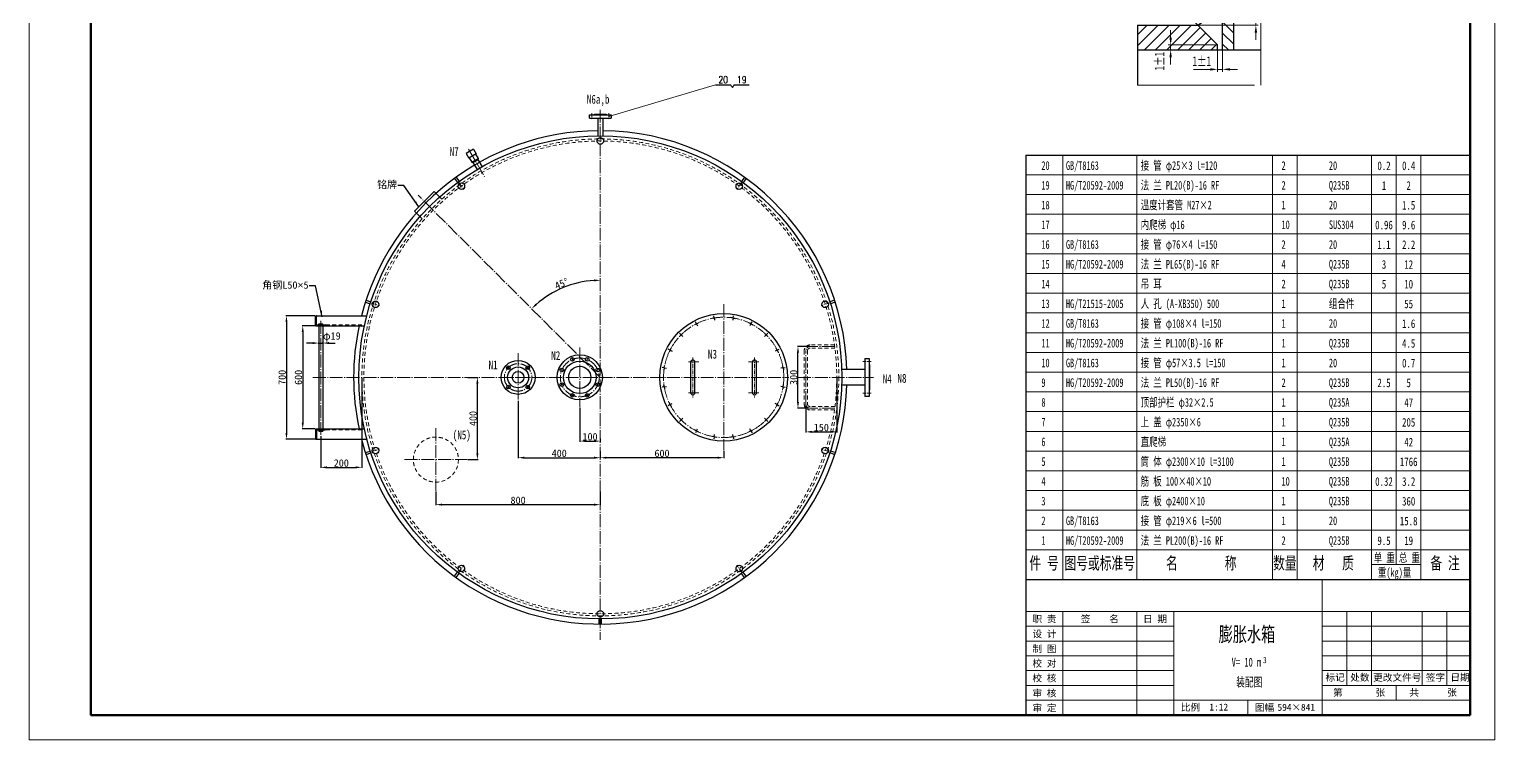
# Model space of a CAD drawing. Extents: x -6371 to 109260, y -1551 to 21569.
# Drawn here: x 102132 to 109260, y 11477 to 14933 of the extents above; entities that cross this region are included whole.
import ezdxf
from ezdxf.enums import TextEntityAlignment as Align

# ---------------------------------------------------------------- set-up
doc = ezdxf.new("R2010")
doc.units = 0
doc.header["$LTSCALE"] = 25
doc.header["$PDMODE"] = 1
for name, pattern in [('JXX-L', [2.95, 1.9, -0.25, 0.15, -0.25, 0.15, -0.25]), ('XX-L', [1.25, 0.75, -0.5]), ('ZXX-L', [3.28, 2.5, -0.3, 0.18, -0.3]), ('ZXX-S', [1.27, 0.75, -0.2, 0.12, -0.2])]:
    doc.linetypes.add(name, pattern=pattern)
doc.layers.get('Defpoints').update_dxf_attribs({"linetype": 'CONTINUOUS'})
for name, color, linetype, lineweight in [('A 粗实线', 1, 'CONTINUOUS', 25), ('B 细实线', 7, 'CONTINUOUS', 15), ('C 文 字', 2, 'CONTINUOUS', 20), ('D 短中心线', 3, 'ZXX-S', 18), ('E 长中心线', 3, 'ZXX-L', 15), ('G 长虚线', 6, 'XX-L', 15), ('I 长双点线', 3, 'JXX-L', 15), ('J 标注尺寸', 2, 'CONTINUOUS', 15)]:
    doc.layers.add(name, color=color, linetype=linetype, lineweight=lineweight)
doc.styles.add('HZTXT', font='SIMFANG.TTF', dxfattribs={"width": 0.75})
doc.styles.add('ROMANC', font='romanc', dxfattribs={"width": 0.7, "height": 6})
doc.styles.get("Standard").update_dxf_attribs({"font": 'SIMFANG.TTF'})
doc.styles.add('style2', font='SIMFANG.TTF', dxfattribs={"width": 0.7})
doc.styles.add('标题中文', font='SIMFANG.TTF', dxfattribs={"width": 0.7})
doc.dimstyles.new('通用标注4.0', dxfattribs={"dimtxt": 36, "dimasz": 30, "dimexe": 3, "dimexo": 3, "dimgap": 3, "dimtad": 1, "dimdec": 0, "dimzin": 0, "dimdsep": 46, "dimtxsty": 'Standard', "dimcen": 3, "dimadec": 0, "dimazin": 0, "dimtfac": 0.375, "dimtdec": 0, "dimtmove": 2, "dimatfit": 3, "dimfxl": 0, "dimtzin": 0, "dimarcsym": 0})

# ---------------------------------------------------------------- blocks, each defined once
blk = doc.blocks.new('*D98')
at = {"layer": 'Defpoints', "color": 0}
for p in [(104809.2, 13094.9), (104909.2, 12945.4), (104909.2, 12930)]:
    blk.add_point(p, dxfattribs=at)
at = {"layer": 'J 标注尺寸', "color": 0, "lineweight": -2}
for p, q in [((104809.2, 13091.9), (104809.2, 12927)), ((104839.2, 12930), (104879.2, 12930)), ((104909.2, 12942.4), (104909.2, 12927))]:
    blk.add_line(p, q, dxfattribs=at)
at = {"layer": 'J 标注尺寸', "color": 0}
for points in [[(104839.2, 12935), (104839.2, 12925), (104809.2, 12930)], [(104879.2, 12935), (104879.2, 12925), (104909.2, 12930)]]:
    blk.add_solid(points, dxfattribs=at)
at = {"layer": 'J 标注尺寸', "color": 0, "insert": (104859.2, 12951), "char_height": 36, "attachment_point": 5}
blk.add_mtext('100', dxfattribs=at)
blk = doc.blocks.new('*D99')
at = {"layer": 'Defpoints', "color": 0}
for p in [(104509.2, 13128.8), (104909.2, 12875), (104909.2, 12849.2)]:
    blk.add_point(p, dxfattribs=at)
at = {"layer": 'J 标注尺寸', "color": 0, "lineweight": -2}
for p, q in [((104509.2, 13125.8), (104509.2, 12846.2)), ((104539.2, 12849.2), (104879.2, 12849.2)), ((104909.2, 12872), (104909.2, 12846.2))]:
    blk.add_line(p, q, dxfattribs=at)
at = {"layer": 'J 标注尺寸', "color": 0}
for points in [[(104539.2, 12854.2), (104539.2, 12844.2), (104509.2, 12849.2)], [(104879.2, 12854.2), (104879.2, 12844.2), (104909.2, 12849.2)]]:
    blk.add_solid(points, dxfattribs=at)
at = {"layer": 'J 标注尺寸', "color": 0, "insert": (104709.2, 12870.2), "char_height": 36, "attachment_point": 5}
blk.add_mtext('400', dxfattribs=at)
blk = doc.blocks.new('*D100')
at = {"layer": 'Defpoints', "color": 0}
for p in [(104909.2, 12883.8), (104909.2, 12849.2), (105509.2, 12883.8)]:
    blk.add_point(p, dxfattribs=at)
at = {"layer": 'J 标注尺寸', "color": 0, "lineweight": -2}
for p, q in [((104909.2, 12880.8), (104909.2, 12846.2)), ((105479.2, 12849.2), (104939.2, 12849.2)), ((105509.2, 12880.8), (105509.2, 12846.2))]:
    blk.add_line(p, q, dxfattribs=at)
at = {"layer": 'J 标注尺寸', "color": 0}
for points in [[(104939.2, 12854.2), (104939.2, 12844.2), (104909.2, 12849.2)], [(105479.2, 12854.2), (105479.2, 12844.2), (105509.2, 12849.2)]]:
    blk.add_solid(points, dxfattribs=at)
at = {"layer": 'J 标注尺寸', "color": 0, "insert": (105209.2, 12870.2), "char_height": 36, "attachment_point": 5}
blk.add_mtext('600', dxfattribs=at)
blk = doc.blocks.new('*D101')
at = {"layer": 'Defpoints', "color": 0}
for p in [(103524.2, 13489.9), (103461.7, 12989.9), (103524.2, 12989.9)]:
    blk.add_point(p, dxfattribs=at)
at = {"layer": 'J 标注尺寸', "color": 0, "lineweight": -2}
for p, q in [((103521.2, 13489.9), (103458.7, 13489.9)), ((103461.7, 13459.9), (103461.7, 13019.9)), ((103521.2, 12989.9), (103458.7, 12989.9))]:
    blk.add_line(p, q, dxfattribs=at)
at = {"layer": 'J 标注尺寸', "color": 0}
for points in [[(103456.7, 13459.9), (103466.7, 13459.9), (103461.7, 13489.9)], [(103456.7, 13019.9), (103466.7, 13019.9), (103461.7, 12989.9)]]:
    blk.add_solid(points, dxfattribs=at)
at = {"layer": 'J 标注尺寸', "color": 0, "insert": (103440.7, 13239.9), "char_height": 36, "attachment_point": 5, "rotation": 90}
blk.add_mtext('600', dxfattribs=at)
blk = doc.blocks.new('*D102')
at = {"layer": 'Defpoints', "color": 0}
for p in [(103524.2, 13539.9), (103382.5, 12939.9), (103524.2, 12939.9)]:
    blk.add_point(p, dxfattribs=at)
at = {"layer": 'J 标注尺寸', "color": 0, "lineweight": -2}
for p, q in [((103521.2, 13539.9), (103379.5, 13539.9)), ((103382.5, 13509.9), (103382.5, 12969.9)), ((103521.2, 12939.9), (103379.5, 12939.9))]:
    blk.add_line(p, q, dxfattribs=at)
at = {"layer": 'J 标注尺寸', "color": 0}
for points in [[(103377.5, 13509.9), (103387.5, 13509.9), (103382.5, 13539.9)], [(103377.5, 12969.9), (103387.5, 12969.9), (103382.5, 12939.9)]]:
    blk.add_solid(points, dxfattribs=at)
at = {"layer": 'J 标注尺寸', "color": 0, "insert": (103361.5, 13239.9), "char_height": 36, "attachment_point": 5, "rotation": 90}
blk.add_mtext('700', dxfattribs=at)
blk = doc.blocks.new('*D103')
at = {"layer": 'Defpoints', "color": 0}
for p in [(103749.2, 13239.9), (103549.2, 12956.8), (103749.2, 12802.1)]:
    blk.add_point(p, dxfattribs=at)
at = {"layer": 'J 标注尺寸', "color": 0, "lineweight": -2}
for p, q in [((103749.2, 13236.9), (103749.2, 12799.1)), ((103549.2, 12953.8), (103549.2, 12799.1)), ((103579.2, 12802.1), (103719.2, 12802.1))]:
    blk.add_line(p, q, dxfattribs=at)
at = {"layer": 'J 标注尺寸', "color": 0}
for points in [[(103579.2, 12807.1), (103579.2, 12797.1), (103549.2, 12802.1)], [(103719.2, 12807.1), (103719.2, 12797.1), (103749.2, 12802.1)]]:
    blk.add_solid(points, dxfattribs=at)
at = {"layer": 'J 标注尺寸', "color": 0, "insert": (103649.2, 12823.1), "char_height": 36, "attachment_point": 5}
blk.add_mtext('200', dxfattribs=at)
blk = doc.blocks.new('*D105')
at = {"layer": 'Defpoints', "color": 0}
for p in [(106059.2, 13239.9), (105909.2, 13109.9), (106059.2, 12974.9)]:
    blk.add_point(p, dxfattribs=at)
at = {"layer": 'J 标注尺寸', "color": 0, "lineweight": -2}
for p, q in [((106059.2, 13236.9), (106059.2, 12971.9)), ((105909.2, 13106.9), (105909.2, 12971.9)), ((105939.2, 12974.9), (106029.2, 12974.9))]:
    blk.add_line(p, q, dxfattribs=at)
at = {"layer": 'J 标注尺寸', "color": 0}
for points in [[(105939.2, 12979.9), (105939.2, 12969.9), (105909.2, 12974.9)], [(106029.2, 12979.9), (106029.2, 12969.9), (106059.2, 12974.9)]]:
    blk.add_solid(points, dxfattribs=at)
at = {"layer": 'J 标注尺寸', "color": 0, "insert": (105984.2, 12995.9), "char_height": 36, "attachment_point": 5}
blk.add_mtext('150', dxfattribs=at)
blk = doc.blocks.new('*D106')
at = {"layer": 'Defpoints', "color": 0}
for p in [(105870.6, 13389.9), (105929.2, 13389.9), (105929.2, 13089.9)]:
    blk.add_point(p, dxfattribs=at)
at = {"layer": 'J 标注尺寸', "color": 0, "lineweight": -2}
for p, q in [((105926.2, 13389.9), (105867.6, 13389.9)), ((105870.6, 13119.9), (105870.6, 13359.9)), ((105926.2, 13089.9), (105867.6, 13089.9))]:
    blk.add_line(p, q, dxfattribs=at)
at = {"layer": 'J 标注尺寸', "color": 0}
for points in [[(105865.6, 13359.9), (105875.6, 13359.9), (105870.6, 13389.9)], [(105865.6, 13119.9), (105875.6, 13119.9), (105870.6, 13089.9)]]:
    blk.add_solid(points, dxfattribs=at)
at = {"layer": 'J 标注尺寸', "color": 0, "insert": (105849.6, 13239.9), "char_height": 36, "attachment_point": 5, "rotation": 90}
blk.add_mtext('300', dxfattribs=at)
blk = doc.blocks.new('*D110')
at = {"layer": 'Defpoints', "color": 0}
for p in [(103558.7, 13406.8), (103539.7, 13399.7), (103558.7, 13399.7)]:
    blk.add_point(p, dxfattribs=at)
at = {"layer": 'J 标注尺寸', "color": 0, "lineweight": -2}
for p, q in [((103509.7, 13406.8), (103479.7, 13406.8)), ((103539.7, 13402.7), (103539.7, 13409.8)), ((103539.7, 13406.8), (103558.7, 13406.8)), ((103558.7, 13402.7), (103558.7, 13409.8)), ((103588.7, 13406.8), (103618.7, 13406.8))]:
    blk.add_line(p, q, dxfattribs=at)
at = {"layer": 'J 标注尺寸', "color": 0}
for points in [[(103509.7, 13411.8), (103509.7, 13401.8), (103539.7, 13406.8)], [(103588.7, 13411.8), (103588.7, 13401.8), (103558.7, 13406.8)]]:
    blk.add_solid(points, dxfattribs=at)
at = {"layer": 'J 标注尺寸', "color": 0, "insert": (103603.1, 13436.8), "char_height": 36, "attachment_point": 5}
blk.add_mtext('φ19', dxfattribs=at)
blk = doc.blocks.new('*D26')
at = {"layer": 'Defpoints', "color": 0}
for p in [(3237.53, 4833.7), (3244.87, 4832.92), (3234.87, 4816.32), (3242.87, 4808.32), (3244.87, 4806.32)]:
    blk.add_point(p, dxfattribs=at)
at = {"layer": 'J 标注尺寸', "color": 0, "lineweight": -2}
for p, q in [((3244.87, 4832.92), (3244.87, 4835.67)), ((3234.87, 4816.32), (3224.11, 4827.07))]:
    blk.add_line(p, q, dxfattribs=at)
for start, end in [(90, 135), (77.86737, 83.93369), (141.06631, 147.13263)]:
    blk.add_arc((3244.87, 4806.32), 28.35, start, end, dxfattribs=at)
at = {"layer": 'J 标注尺寸', "color": 0}
for points in [[(3247.84, 4834.01), (3247.89, 4835.01), (3244.87, 4834.67)], [(3222.44, 4824.47), (3223.19, 4823.8), (3224.82, 4826.36)]]:
    blk.add_solid(points, dxfattribs=at)
at = {"layer": 'J 标注尺寸', "color": 0, "insert": (3232.87, 4835.28), "char_height": 4, "attachment_point": 5, "rotation": 22.5, "style": 'style2'}
blk.add_mtext('{\\f仿宋_GB2312|b0|i0|c134|p49;50°±5°}', dxfattribs=at)
blk = doc.blocks.new('*D25')
at = {"layer": 'Defpoints', "color": 0}
for p in [(3244.87, 4823.32), (3258.35, 4823.32), (3234.87, 4816.32)]:
    blk.add_point(p, dxfattribs=at)
at = {"layer": 'J 标注尺寸', "color": 0, "lineweight": -2}
for p, q in [((3258.35, 4826.32), (3258.35, 4829.32)), ((3244.87, 4823.32), (3259.35, 4823.32)), ((3258.35, 4816.32), (3258.35, 4823.32)), ((3234.87, 4816.32), (3259.35, 4816.32)), ((3258.35, 4813.32), (3258.35, 4810.32))]:
    blk.add_line(p, q, dxfattribs=at)
at = {"layer": 'J 标注尺寸', "color": 0}
for points in [[(3257.85, 4826.32), (3258.85, 4826.32), (3258.35, 4823.32)], [(3257.85, 4813.32), (3258.85, 4813.32), (3258.35, 4816.32)]]:
    blk.add_solid(points, dxfattribs=at)
at = {"layer": 'J 标注尺寸', "color": 0, "insert": (3255.35, 4819.82), "char_height": 4, "attachment_point": 5, "rotation": 90, "style": 'style2'}
blk.add_mtext('6', dxfattribs=at)
blk = doc.blocks.new('*D122')
at = {"layer": 'Defpoints', "color": 0}
for p in [(104909.2, 14541.8), (104023.3, 14125.9), (104787, 13696.3), (104909.2, 13239.9), (104909.2, 11962.9)]:
    blk.add_point(p, dxfattribs=at)
at = {"layer": 'J 标注尺寸', "color": 0, "lineweight": -2}
blk.add_arc((104909.2, 13239.9), 472.4, 93.6389, 131.3611, dxfattribs=at)
at = {"layer": 'J 标注尺寸', "color": 0}
for points in [[(104879.1, 13716.4), (104879.4, 13706.4), (104909.2, 13712.4)], [(104600.5, 13590.9), (104593.6, 13598.2), (104575.2, 13574)]]:
    blk.add_solid(points, dxfattribs=at)
at = {"layer": 'J 标注尺寸', "color": 0, "insert": (104720.4, 13695.8), "char_height": 36, "attachment_point": 5, "rotation": 22.5}
blk.add_mtext('45°', dxfattribs=at)
blk = doc.blocks.new('*D172')
at = {"layer": 'Defpoints', "color": 0}
for p in [(104109.2, 12687.5), (104909.2, 12687.5), (104909.2, 12620.8)]:
    blk.add_point(p, dxfattribs=at)
at = {"layer": 'J 标注尺寸', "color": 0, "lineweight": -2}
for p, q in [((104109.2, 12684.5), (104109.2, 12617.8)), ((104139.2, 12620.8), (104879.2, 12620.8)), ((104909.2, 12684.5), (104909.2, 12617.8))]:
    blk.add_line(p, q, dxfattribs=at)
at = {"layer": 'J 标注尺寸', "color": 0}
for points in [[(104139.2, 12625.8), (104139.2, 12615.8), (104109.2, 12620.8)], [(104879.2, 12625.8), (104879.2, 12615.8), (104909.2, 12620.8)]]:
    blk.add_solid(points, dxfattribs=at)
at = {"layer": 'J 标注尺寸', "color": 0, "insert": (104509.2, 12641.8), "char_height": 36, "attachment_point": 5}
blk.add_mtext('800', dxfattribs=at)
blk = doc.blocks.new('*D173')
at = {"layer": 'Defpoints', "color": 0}
for p in [(104261.7, 13239.9), (104311.2, 13239.9), (104261.7, 12839.9)]:
    blk.add_point(p, dxfattribs=at)
at = {"layer": 'J 标注尺寸', "color": 0, "lineweight": -2}
for p, q in [((104264.7, 13239.9), (104314.2, 13239.9)), ((104311.2, 12869.9), (104311.2, 13209.9)), ((104264.7, 12839.9), (104314.2, 12839.9))]:
    blk.add_line(p, q, dxfattribs=at)
at = {"layer": 'J 标注尺寸', "color": 0}
for points in [[(104306.2, 13209.9), (104316.2, 13209.9), (104311.2, 13239.9)], [(104306.2, 12869.9), (104316.2, 12869.9), (104311.2, 12839.9)]]:
    blk.add_solid(points, dxfattribs=at)
at = {"layer": 'J 标注尺寸', "color": 0, "insert": (104290.2, 13039.9), "char_height": 36, "attachment_point": 5, "rotation": 90}
blk.add_mtext('400', dxfattribs=at)
blk = doc.blocks.new('D类焊接接头节点')
at = {"layer": 'J 标注尺寸'}
h = blk.add_hatch(dxfattribs=at)
h.set_pattern_fill('ANSI31', color=256, angle=90, style=0)
h.set_pattern_definition([(135, (-3239.867, -4819.82), (-2.245064, -2.245064), [])])
h.paths.add_polyline_path([(9.5, 17.68), (5, 17.68), (5, -13.5), (9.5, -13.5)])
h = blk.add_hatch(dxfattribs=at)
h.set_pattern_fill('ANSI31', color=256, style=0)
h.set_pattern_definition([(45, (-3239.867, -4819.82), (-2.245064, 2.245064), [])])
h.paths.add_polyline_path([(-29.54, -3.5), (-29.54, -13.5), (-16.05, -13.5), (-16.05, -11.5), (3, -11.5), (-5, -3.5)])
h.paths.add_polyline_path([(3, -13.5), (3, -11.5), (-16.05, -11.5), (-16.05, -13.5)])
at = {"layer": 'A 粗实线'}
for p, q in [((5, 17.68), (20.46, 17.68)), ((5, -13.5), (5, 17.68)), ((9.5, -13.5), (9.5, 17.68)), ((-5, -3.5), (5, 3.5)), ((-29.54, -3.5), (-29.54, -27.88)), ((-29.54, -3.5), (-5, -3.5)), ((3, -11.5), (-5, -3.5)), ((3, -13.5), (3, -11.5)), ((-29.54, -13.5), (5, -13.5)), ((5, -13.5), (20.46, -13.5))]:
    blk.add_line(p, q, dxfattribs=at)
at = {"layer": 'I 长双点线'}
for p, q in [((20.46, -27.88), (20.46, 17.68)), ((-29.54, -27.88), (20.46, -27.88))]:
    blk.add_line(p, q, dxfattribs=at)
at = {"layer": 'J 标注尺寸'}
for p, q in [((-17.1, 44.45), (10.6, 44.45)), ((-16.05, -8.5), (-16.05, -5.5)), ((3, -11.5), (-17.05, -11.5)), ((-16.05, -11.5), (-16.05, -13.5)), ((3, -13.5), (-17.05, -13.5)), ((-16.05, -16.5), (-16.05, -19.5)), ((3, -13.5), (3, -22.41)), ((5, -13.5), (5, -22.41)), ((0, -21.41), (-6.74, -21.41)), ((5, -21.41), (3, -21.41)), ((8, -21.41), (11, -21.41))]:
    blk.add_line(p, q, dxfattribs=at)
for points in [[(-16.55, -8.5), (-15.55, -8.5), (-16.05, -11.5)], [(-16.55, -16.5), (-15.55, -16.5), (-16.05, -13.5)], [(0, -20.91), (0, -21.91), (3, -21.41)], [(8, -20.91), (8, -21.91), (5, -21.41)]]:
    blk.add_solid(points, dxfattribs=at)
at = {"layer": 'J 标注尺寸', "char_height": 3.5, "width": 51, "attachment_point": 1, "style": 'style2'}
for s, insert in [('D{\\f仿宋_GB2312|b0|i0|c134|p49;类焊接接头节点}', (-16.15, 49.94)), ('{\\f仿宋_GB2312|b0|i0|c134|p49;不按比例}', (-11.51, 43.93))]:
    blk.add_mtext(s, dxfattribs=dict(at, insert=insert))
at = {"layer": 'J 标注尺寸', "insert": (-20.55, -18.08), "char_height": 4, "attachment_point": 5, "rotation": 90, "style": 'style2'}
blk.add_mtext('{\\f仿宋_GB2312|b0|i0|c134|p49;1±1}', dxfattribs=at)
at = {"layer": 'J 标注尺寸', "insert": (-3.41, -18.11), "char_height": 4, "attachment_point": 5, "style": 'style2'}
blk.add_mtext('{\\f仿宋_GB2312|b0|i0|c134|p49;1±1}', dxfattribs=at)
at = {"layer": 'J 标注尺寸'}
dim = blk.add_angular_dim_2l(base=(-2.34, 13.88), line1=((5, -13.5), (5, 13.1)), line2=((3, -11.5), (-5, -3.5)), text='{\\f仿宋_GB2312|b0|i0|c134|p49;50°±5°}', dimstyle='通用标注4.0', dxfattribs=at)
dim.commit()
dim.dimension.update_dxf_attribs({"geometry": '*D26', "text_midpoint": (-7, 15.46), "insert": (-3239.87, -4819.82)})
dim = blk.add_linear_dim(base=(18.48, 3.5), p1=(-5, -3.5), p2=(5, 3.5), angle=90, text='6', dimstyle='通用标注4.0', dxfattribs=at)
dim.commit()
dim.dimension.update_dxf_attribs({"geometry": '*D25', "text_midpoint": (15.48, 0), "insert": (-3239.87, -4819.82)})

msp = doc.modelspace()

# ---------------------------------------------------------------- linework, layer by layer
at = {"layer": 'A 粗实线'}
for p, q in [((105470, 14662.5), (105542.2, 14662.5)), ((105560.5, 14662.5), (105632.7, 14662.5)), ((104856.7, 14500.9), (104856.7, 14516.9)), ((104856.7, 14516.9), (104961.7, 14516.9)), ((104856.7, 14500.9), (104961.7, 14500.9)), ((104880.2, 14516.9), (104880.2, 14519.9)), ((104880.2, 14519.9), (104938.2, 14519.9)), ((104896.7, 14500.9), (104896.7, 14414.9)), ((104921.7, 14500.9), (104921.7, 14414.9)), ((104938.2, 14519.9), (104938.2, 14516.9)), ((104961.7, 14516.9), (104961.7, 14500.9)), ((104292.8, 14349.6), (104256.4, 14328.6)), ((104256.4, 14328.6), (104268.9, 14307)), ((104305.3, 14328), (104268.9, 14307)), ((104292.8, 14349.6), (104305.3, 14328)), ((104272, 14308.7), (104284.5, 14287.1)), ((104284.5, 14287.1), (104314.8, 14304.6)), ((104284.5, 14287.1), (104289.2, 14285.8)), ((104289.2, 14285.8), (104313.5, 14299.8)), ((104289.2, 14285.8), (104309.7, 14250.5)), ((104302.3, 14326.2), (104314.8, 14304.6)), ((104314.8, 14304.6), (104313.5, 14299.8)), ((104313.5, 14299.8), (104333.9, 14264.5)), ((106979.6, 14321.4), (106979.6, 12257.4)), ((106979.6, 14321.4), (109139.6, 14321.4)), ((104199.8, 14207.8), (104214.5, 14187.6)), ((104207.9, 14213.7), (104222.6, 14193.5)), ((105610.5, 14213.7), (105595.8, 14193.5)), ((105618.6, 14207.8), (105603.9, 14187.6)), ((104004.8, 14048.2), (104100.9, 14144.4)), ((104138.5, 14106.9), (104100.9, 14144.4)), ((104042.3, 14010.7), (104004.8, 14048.2)), ((103769.5, 13615.5), (103793.3, 13607.8)), ((106049, 13615.5), (106025.2, 13607.8)), ((103766.4, 13606), (103790.2, 13598.3)), ((106052.1, 13606), (106028.3, 13598.3)), ((103524.2, 13489.9), (103524.2, 13539.9)), ((103524.2, 13539.9), (103526.2, 13539.9)), ((103524.2, 13489.9), (103574.2, 13489.9)), ((103526.2, 13539.9), (103773.2, 13539.9)), ((103529.2, 13497.9), (103529.2, 13536.9)), ((103532.2, 13494.9), (103571.2, 13494.9)), ((103539.7, 13494.9), (103539.7, 13500.9)), ((103539.7, 13500.9), (103558.7, 13500.9)), ((103539.7, 13489.9), (103539.7, 12989.9)), ((103558.7, 13494.9), (103558.7, 13500.9)), ((103558.7, 13489.9), (103558.7, 12989.9)), ((103574.2, 13489.9), (103574.2, 13491.9)), ((103574.2, 13489.9), (103761.1, 13489.9)), ((105376.4, 13500.6), (105366.7, 13495.6)), ((105376.4, 13500.6), (105371.5, 13510.3)), ((105376.4, 13500.6), (105386.2, 13505.5)), ((105376.4, 13500.6), (105381.4, 13490.8)), ((105463.5, 13528.8), (105452.7, 13527.1)), ((105463.5, 13528.8), (105461.8, 13539.7)), ((105463.5, 13528.8), (105474.3, 13530.6)), ((105463.5, 13528.8), (105465.2, 13518)), ((105555, 13528.8), (105544.2, 13530.6)), ((105555, 13528.8), (105553.3, 13518)), ((105555, 13528.8), (105556.7, 13539.7)), ((105555, 13528.8), (105565.8, 13527.1)), ((105642, 13500.6), (105632.3, 13505.5)), ((105642, 13500.6), (105637.1, 13490.8)), ((105642, 13500.6), (105647, 13510.3)), ((105642, 13500.6), (105651.8, 13495.6)), ((105302.4, 13446.8), (105294.7, 13454.5)), ((105302.4, 13446.8), (105294.7, 13439)), ((105302.4, 13446.8), (105310.1, 13454.5)), ((105302.4, 13446.8), (105310.1, 13439)), ((105716.1, 13446.8), (105708.3, 13454.5)), ((105716.1, 13446.8), (105708.3, 13439)), ((105716.1, 13446.8), (105723.8, 13454.5)), ((105716.1, 13446.8), (105723.8, 13439)), ((105248.6, 13372.7), (105238.9, 13377.7)), ((105248.6, 13372.7), (105243.6, 13363)), ((105248.6, 13372.7), (105253.6, 13382.5)), ((105248.6, 13372.7), (105258.4, 13367.8)), ((105769.9, 13372.7), (105760.1, 13367.8)), ((105769.9, 13372.7), (105764.9, 13382.5)), ((105769.9, 13372.7), (105779.6, 13377.7)), ((105769.9, 13372.7), (105774.8, 13363)), ((106196.2, 13332.4), (106196.2, 13147.4)), ((106196.2, 13332.4), (106216.2, 13332.4)), ((106216.2, 13332.4), (106216.2, 13147.4)), ((105220.3, 13285.7), (105209.5, 13287.4)), ((105220.3, 13285.7), (105218.6, 13274.9)), ((105220.3, 13285.7), (105222.1, 13296.5)), ((105220.3, 13285.7), (105231.2, 13284)), ((105349.2, 13164.9), (105349.2, 13314.9)), ((105369.2, 13164.9), (105369.2, 13314.9)), ((105649.2, 13164.9), (105649.2, 13314.9)), ((105669.2, 13164.9), (105669.2, 13314.9)), ((105798.1, 13285.7), (105787.3, 13284)), ((105798.1, 13285.7), (105796.4, 13296.5)), ((105798.1, 13285.7), (105808.9, 13287.4)), ((105798.1, 13285.7), (105799.8, 13274.9)), ((106196.2, 13277.9), (106083.6, 13277.9)), ((106216.2, 13300.9), (106219.2, 13300.9)), ((106219.2, 13300.9), (106219.2, 13178.9)), ((105220.3, 13194.2), (105209.5, 13192.5)), ((105220.3, 13194.2), (105218.6, 13205)), ((105220.3, 13194.2), (105231.2, 13195.9)), ((105220.3, 13194.2), (105222.1, 13183.4)), ((105798.1, 13194.2), (105787.3, 13195.9)), ((105798.1, 13194.2), (105796.4, 13183.4)), ((105798.1, 13194.2), (105799.8, 13205)), ((105798.1, 13194.2), (105808.9, 13192.5)), ((106196.2, 13201.9), (106083.6, 13201.9)), ((105248.6, 13107.2), (105243.6, 13116.9)), ((105769.9, 13107.2), (105774.8, 13116.9)), ((106216.2, 13147.4), (106196.2, 13147.4)), ((106219.2, 13178.9), (106216.2, 13178.9)), ((105248.6, 13107.2), (105238.9, 13102.2)), ((105248.6, 13107.2), (105258.4, 13112.1)), ((105248.6, 13107.2), (105253.6, 13097.4)), ((105769.9, 13107.2), (105760.1, 13112.1)), ((105769.9, 13107.2), (105764.9, 13097.4)), ((105769.9, 13107.2), (105779.6, 13102.2)), ((103524.2, 12989.9), (103574.2, 12989.9)), ((103524.2, 12989.9), (103524.2, 12939.9)), ((103529.2, 12981.9), (103529.2, 12942.9)), ((103532.2, 12984.9), (103571.2, 12984.9)), ((103539.7, 12984.9), (103539.7, 12978.9)), ((103539.7, 12978.9), (103558.7, 12978.9)), ((103558.7, 12984.9), (103558.7, 12978.9)), ((103574.2, 12989.9), (103574.2, 12987.9)), ((103574.2, 12989.9), (103761.1, 12989.9)), ((105302.4, 13033.1), (105294.7, 13040.9)), ((105302.4, 13033.1), (105294.7, 13025.4)), ((105302.4, 13033.1), (105310.1, 13040.9)), ((105302.4, 13033.1), (105310.1, 13025.4)), ((105376.4, 12979.3), (105366.7, 12984.3)), ((105376.4, 12979.3), (105371.5, 12969.6)), ((105376.4, 12979.3), (105381.4, 12989.1)), ((105376.4, 12979.3), (105386.2, 12974.4)), ((105642, 12979.3), (105632.3, 12974.4)), ((105642, 12979.3), (105637.1, 12989.1)), ((105642, 12979.3), (105651.8, 12984.3)), ((105642, 12979.3), (105647, 12969.6)), ((105716.1, 13033.1), (105708.3, 13040.9)), ((105716.1, 13033.1), (105708.3, 13025.4)), ((105716.1, 13033.1), (105723.8, 13040.9)), ((105716.1, 13033.1), (105723.8, 13025.4)), ((103524.2, 12939.9), (103526.2, 12939.9)), ((103526.2, 12939.9), (103773.2, 12939.9)), ((105463.5, 12951), (105452.7, 12952.8)), ((105463.5, 12951), (105461.8, 12940.2)), ((105463.5, 12951), (105465.2, 12961.9)), ((105463.5, 12951), (105474.3, 12949.3)), ((105555, 12951), (105544.2, 12949.3)), ((105555, 12951), (105553.3, 12961.9)), ((105555, 12951), (105565.8, 12952.8)), ((105555, 12951), (105556.7, 12940.2)), ((103766.4, 12873.9), (103790.2, 12881.6)), ((103769.5, 12864.4), (103793.3, 12872.1)), ((106049, 12864.4), (106025.2, 12872.1)), ((106052.1, 12873.9), (106028.3, 12881.6)), ((104199.8, 12272.1), (104214.5, 12292.3)), ((104207.9, 12266.2), (104222.6, 12286.4)), ((105610.5, 12266.2), (105595.8, 12286.4)), ((105618.6, 12272.1), (105603.9, 12292.3)), ((106979.6, 12257.4), (109139.6, 12257.4)), ((104904.2, 12039.9), (104904.2, 12064.9)), ((104914.2, 12039.9), (104914.2, 12064.9))]:
    msp.add_line(p, q, dxfattribs=at)
at = {"layer": 'A 粗实线', "color": 1}
msp.add_line((106979.6, 12257.4), (106979.6, 11597.4), dxfattribs=at)
at = {"layer": 'A 粗实线', "color": 5, "lineweight": 60}
msp.add_lwpolyline([(109139.6, 11597.4), (109139.6, 21449.4), (102431.6, 21449.4), (102431.6, 11597.4)], close=True, dxfattribs=at)
at = {"layer": 'A 粗实线'}
for centre, radius in [((104909.2, 13239.9), 1175), ((104909.2, 14389.9), 16), ((104233.3, 14170.3), 16), ((105585.2, 14170.3), 16), ((103815.5, 13595.3), 16), ((105509.2, 13239.9), 310), ((106003, 13595.3), 16), ((104809.2, 13239.9), 110), ((104773.1, 13327.3), 9), ((104845.4, 13327.3), 9), ((104509.2, 13239.9), 82.5), ((104462, 13287.1), 9), ((104509.2, 13239.9), 51), ((104509.2, 13239.9), 28.5), ((104556.4, 13287.1), 9), ((104721.9, 13276.1), 9), ((104809.2, 13239.9), 79), ((104809.2, 13239.9), 54), ((104896.5, 13276.1), 9), ((104462, 13192.7), 9), ((104556.4, 13192.7), 9), ((104721.9, 13203.8), 9), ((104896.5, 13203.8), 9), ((104773.1, 13152.6), 9), ((104845.4, 13152.6), 9), ((103815.5, 12884.6), 16), ((106003, 12884.6), 16), ((104233.3, 12309.6), 16), ((105585.2, 12309.6), 16), ((104909.2, 12089.9), 16)]:
    msp.add_circle(centre, radius, dxfattribs=at)
for centre, radius, start, end in [((104909.2, 13239.9), 1200, 90.59684, 165.52249), ((104909.2, 13239.9), 1200, 1.81467, 89.40316), ((103526.2, 13536.9), 3, 0, 90), ((103532.2, 13497.9), 3, 180, 270), ((103571.2, 13491.9), 3, 360, 90), ((104909.2, 13239.9), 1200, 167.9753, 192.0247), ((105359.2, 13314.9), 10, 0, 180), ((105659.2, 13314.9), 10, 0, 180), ((104909.2, 13239.9), 1200, 194.47751, 358.18533), ((105359.2, 13164.9), 10, 180, 0), ((105659.2, 13164.9), 10, 180, 0), ((103532.2, 12981.9), 3, 90, 180), ((103571.2, 12987.9), 3, 270, 0), ((103526.2, 12942.9), 3, 270, 0)]:
    msp.add_arc(centre, radius, start, end, dxfattribs=at)
at = {"layer": 'B 细实线'}
for p, q in [((104950, 14508.9), (105470, 14662.5)), ((105542.2, 14662.5), (105551.4, 14649.7)), ((105560.5, 14662.5), (105551.4, 14649.7)), ((107159.6, 12257.4), (107159.6, 14321.4)), ((107519.6, 12257.4), (107519.6, 14321.4)), ((108179.6, 12257.4), (108179.6, 14321.4)), ((108299.6, 12257.4), (108299.6, 14321.4)), ((108659.6, 12257.4), (108659.6, 14321.4)), ((108779.6, 12329.4), (108779.6, 14321.4)), ((108899.6, 12257.4), (108899.6, 14321.4)), ((106979.6, 14225.4), (109139.6, 14225.4)), ((106979.6, 14129.4), (109139.6, 14129.4)), ((106979.6, 14033.4), (109139.6, 14033.4)), ((106979.6, 13937.4), (109139.6, 13937.4)), ((106979.6, 13841.4), (109139.6, 13841.4)), ((106979.6, 13745.4), (109139.6, 13745.4)), ((106979.6, 13649.4), (109139.6, 13649.4)), ((106979.6, 13553.4), (109139.6, 13553.4)), ((106979.6, 13457.4), (109139.6, 13457.4)), ((106979.6, 13361.4), (109139.6, 13361.4)), ((106979.6, 13265.4), (109139.6, 13265.4)), ((106979.6, 13169.4), (109139.6, 13169.4)), ((106979.6, 13073.4), (109139.6, 13073.4)), ((106979.6, 12977.4), (109139.6, 12977.4)), ((106979.6, 12881.4), (109139.6, 12881.4)), ((106979.6, 12785.4), (109139.6, 12785.4)), ((106979.6, 12689.4), (109139.6, 12689.4)), ((106979.6, 12593.4), (109139.6, 12593.4)), ((106979.6, 12497.4), (109139.6, 12497.4)), ((106979.6, 12401.4), (109139.6, 12401.4)), ((108659.6, 12329.4), (108899.6, 12329.4)), ((108419.6, 12257.4), (108419.6, 11597.4)), ((106979.6, 12101.4), (109139.6, 12101.4)), ((107159.6, 12101.4), (107159.6, 11597.4)), ((107519.6, 12101.4), (107519.6, 11597.4)), ((107699.6, 12101.4), (107699.6, 11597.4)), ((108539.6, 12101.4), (108539.6, 11741.4)), ((108659.6, 12101.4), (108659.6, 11741.4)), ((108907.4, 12101.4), (108907.4, 11741.4)), ((109027.4, 12101.4), (109027.4, 11741.4)), ((106979.6, 12029.4), (107699.6, 12029.4)), ((108419.6, 12029.4), (109139.6, 12029.4)), ((106979.6, 11957.4), (107699.6, 11957.4)), ((108419.6, 11957.4), (109139.6, 11957.4)), ((106979.6, 11885.4), (107699.6, 11885.4)), ((108419.6, 11885.4), (109139.6, 11885.4)), ((106979.6, 11813.4), (107699.6, 11813.4)), ((108419.6, 11813.4), (109139.6, 11813.4)), ((106979.6, 11741.4), (107699.6, 11741.4)), ((108419.6, 11741.4), (109139.6, 11741.4)), ((108779.6, 11669.4), (108779.6, 11741.4)), ((106979.6, 11669.4), (109139.6, 11669.4)), ((108059.6, 11669.4), (108059.6, 11597.4))]:
    msp.add_line(p, q, dxfattribs=at)
msp.add_lwpolyline([(109259.6, 11477.4), (109259.6, 21569.4), (102131.6, 21569.4), (102131.6, 11477.4)], close=True, dxfattribs=at)
at = {"layer": 'D 短中心线'}
for p, q in [((104868.5, 14524.9), (104868.5, 14492.9)), ((104950, 14524.9), (104950, 14492.9)), ((104221.3, 14186.8), (104245.2, 14153.9)), ((105597.1, 14186.8), (105573.2, 14153.9)), ((103796.2, 13601.6), (103834.9, 13589)), ((106022.3, 13601.6), (105983.6, 13589)), ((104769.1, 13336.9), (104777.5, 13316.7)), ((104849.4, 13336.9), (104841, 13316.7)), ((105359.2, 13337.1), (105359.2, 13142.3)), ((105659.2, 13337.1), (105659.2, 13142.3)), ((104454, 13295.1), (104470.5, 13278.7)), ((104564.4, 13295.1), (104548, 13278.7)), ((104712.3, 13280.1), (104732.5, 13271.7)), ((104906.2, 13280.1), (104886, 13271.7)), ((105388.5, 13314.9), (105334.8, 13314.9)), ((105630, 13314.9), (105683.6, 13314.9)), ((106226.2, 13316.7), (106186.2, 13316.7)), ((104454, 13184.8), (104470.5, 13201.2)), ((104564.4, 13184.8), (104548, 13201.2)), ((104712.3, 13199.8), (104732.5, 13208.2)), ((104906.2, 13199.8), (104886, 13208.2)), ((104769.1, 13143), (104777.5, 13163.2)), ((104849.4, 13143), (104841, 13163.2)), ((105388.5, 13164.9), (105334.8, 13164.9)), ((105630, 13164.9), (105683.6, 13164.9)), ((106226.2, 13163.2), (106186.2, 13163.2)), ((103796.2, 12878.3), (103834.9, 12890.9)), ((106022.3, 12878.3), (105983.6, 12890.9)), ((104221.3, 12293.1), (104245.2, 12326)), ((105597.1, 12293.1), (105573.2, 12326))]:
    msp.add_line(p, q, dxfattribs=at)
for centre, start, end in [((105929.2, 13369.9), 90, 180), ((105929.2, 13109.9), 180, 270)]:
    msp.add_arc(centre, 20, start, end, dxfattribs=at)
at = {"layer": 'E 长中心线'}
for p, q in [((104909.2, 14541.8), (104909.2, 11962.9)), ((104268.4, 14349.8), (104346.3, 14214.9)), ((104909.2, 13239.9), (104023.3, 14125.9)), ((105509.2, 13596.1), (105509.2, 12883.8)), ((103549.2, 13514.5), (103549.2, 12956.8)), ((104509.2, 13358.5), (104509.2, 13128.8)), ((104809.2, 13385), (104809.2, 13094.9)), ((105909.2, 13109.9), (105909.2, 13369.9)), ((106049.4, 13389.9), (105929.2, 13389.9)), ((103511.3, 13239.9), (105826, 13239.9)), ((105870.6, 13239.9), (106237.8, 13239.9)), ((106049.4, 13089.9), (105929.2, 13089.9)), ((104109.2, 12992.4), (104109.2, 12687.5)), ((103956.8, 12839.9), (104261.7, 12839.9))]:
    msp.add_line(p, q, dxfattribs=at)
for centre, radius in [((105509.2, 13239.9), 292.5), ((104809.2, 13239.9), 94.5), ((104509.2, 13239.9), 66.8)]:
    msp.add_circle(centre, radius, dxfattribs=at)
at = {"layer": 'G 长虚线'}
for p, q in [((103574.2, 13494.9), (103762.2, 13494.9)), ((105901.2, 13369.9), (105901.2, 13109.9)), ((105917.2, 13369.9), (105917.2, 13109.9)), ((106048.3, 13397.9), (105929.2, 13397.9)), ((106050.4, 13381.9), (105929.2, 13381.9)), ((106050.4, 13097.9), (105929.2, 13097.9)), ((106048.3, 13081.9), (105929.2, 13081.9)), ((103574.2, 12984.9), (103762.2, 12984.9))]:
    msp.add_line(p, q, dxfattribs=at)
for centre, radius in [((104909.2, 13239.9), 1160), ((104909.2, 13239.9), 1150), ((104109.2, 12839.9), 109.5)]:
    msp.add_circle(centre, radius, dxfattribs=at)
for centre, radius, start, end in [((105929.2, 13369.9), 28, 90, 180), ((105929.2, 13369.9), 12, 90, 180), ((105929.2, 13109.9), 28, 180, 270), ((105929.2, 13109.9), 12, 180, 270)]:
    msp.add_arc(centre, radius, start, end, dxfattribs=at)

# ---------------------------------------------------------------- block references
at = {"layer": 'B 细实线', "xscale": 12, "yscale": 12}
msp.add_blockref('D类焊接接头节点', (107876, 14995.2), dxfattribs=at)

# ---------------------------------------------------------------- texts
at = {"layer": 'C 文 字'}
for s, height, style, width, p in [('20', 33.87, 'ROMANC', 0.8, (105506.9, 14688)), ('19', 33.87, 'ROMANC', 0.8, (105597.4, 14688)), ('0.2', 42, 'HZTXT', 0.75, (108721.2, 14269)), ('0.4', 42, 'HZTXT', 0.75, (108841.2, 14269)), ('1', 42, 'HZTXT', 0.75, (108721.2, 14173)), ('2', 42, 'HZTXT', 0.75, (108841.2, 14173)), ('1.5', 42, 'HZTXT', 0.75, (108841.2, 14077)), ('0.96', 42, 'HZTXT', 0.75, (108721.2, 13981)), ('9.6', 42, 'HZTXT', 0.75, (108841.2, 13981)), ('1.1', 42, 'HZTXT', 0.75, (108721.2, 13885)), ('2.2', 42, 'HZTXT', 0.75, (108841.2, 13885)), ('3', 42, 'HZTXT', 0.75, (108721.2, 13789)), ('12', 42, 'HZTXT', 0.75, (108841.2, 13789)), ('5', 42, 'HZTXT', 0.75, (108721.2, 13693)), ('10', 42, 'HZTXT', 0.75, (108841.2, 13693)), ('55', 42, 'HZTXT', 0.75, (108841.2, 13597)), ('1.6', 42, 'HZTXT', 0.75, (108841.2, 13501)), ('4.5', 42, 'HZTXT', 0.75, (108841.2, 13405)), ('0.7', 42, 'HZTXT', 0.75, (108841.2, 13309)), ('2.5', 42, 'HZTXT', 0.75, (108721.2, 13213)), ('5', 42, 'HZTXT', 0.75, (108841.2, 13213)), ('47', 42, 'HZTXT', 0.75, (108841.2, 13117)), ('205', 42, 'HZTXT', 0.75, (108841.2, 13021)), ('42', 42, 'HZTXT', 0.75, (108841.2, 12925)), ('1766', 42, 'HZTXT', 0.75, (108841.2, 12829)), ('0.32', 42, 'HZTXT', 0.75, (108721.2, 12733)), ('3.2', 42, 'HZTXT', 0.75, (108841.2, 12733)), ('360', 42, 'HZTXT', 0.75, (108841.2, 12637)), ('15.8', 42, 'HZTXT', 0.75, (108841.2, 12541)), ('9.5', 42, 'HZTXT', 0.75, (108721.2, 12445)), ('19', 42, 'HZTXT', 0.75, (108841.2, 12445))]:
    msp.add_text(s, height=height, dxfattribs=dict(at, style=style, width=width)).set_placement(p, align=Align.MIDDLE)
at = {"layer": 'C 文 字', "style": '标题中文', "oblique": 0.5}
msp.add_text('职 责', height=33.6, rotation=0.09587, dxfattribs=at).set_placement((107069.4, 12064.7), align=Align.MIDDLE_CENTER)
for s, p in [('签    名', (107338.9, 12066)), ('日 期', (107607.6, 12065.3)), ('设 计', (107069.4, 11992.7)), ('制 图', (107069.4, 11920.7)), ('校 对', (107069.4, 11850)), ('校 核', (107069.4, 11778)), ('标记', (108483.5, 11781.2)), ('处数', (108603.5, 11781.2)), ('更改文件号', (108785.5, 11781.2)), ('签字', (108971.3, 11781.2)), ('日期', (109091.3, 11781.2)), ('审 核', (107069.4, 11704.7)), ('第       张', (108600, 11708)), ('共      张', (108960, 11708)), ('审 定', (107069.4, 11632.7)), ('比例', (107779.6, 11635.8)), ('1:12', (107917.4, 11635.8)), ('图幅', (108139.6, 11634.7)), ('594×841', (108294.3, 11634.7))]:
    msp.add_text(s, height=33.6, rotation=0.09587, dxfattribs=at).set_placement(p, align=Align.MIDDLE)
at = {"layer": 'C 文 字', "char_height": 43.2, "width": 691.2, "attachment_point": 1, "style": 'HZTXT'}
for s, insert in [('N6a,b', (104843.4, 14614.4)), ('N7', (104176.1, 14360.6)), ('N2', (104670.3, 13367.4)), ('N3', (105432.6, 13374.6)), ('N1', (104365.6, 13322)), ('N4', (106282.5, 13254.5)), ('N8', (106354.4, 13257)), ('(N5)', (104191.3, 12981.7))]:
    msp.add_mtext(s, dxfattribs=dict(at, insert=insert))
at = {"layer": 'J 标注尺寸', "style": '标题中文', "width": 0.7}
for s, height, p in [('20', 42, (107054.7, 14249.4)), ('GB/T8163', 42, (107174, 14249.4)), ('接 管 φ25×3 l=120', 42, (107537.6, 14249.4)), ('2', 42, (108222.6, 14249.4)), ('20', 42, (108453.2, 14249.4)), ('19', 42, (107054.7, 14153.4)), ('HG/T20592-2009', 42, (107174, 14153.4)), ('法 兰 PL20(B)-16 RF', 42, (107537.6, 14153.4)), ('2', 42, (108222.6, 14153.4)), ('Q235B', 42, (108453.2, 14153.4)), ('18', 42, (107054.7, 14057.4)), ('温度计套管 M27×2', 42, (107537.6, 14057.4)), ('1', 42, (108222.6, 14057.4)), ('20', 42, (108453.2, 14057.4)), ('17', 42, (107054.7, 13961.4)), ('内爬梯 φ16 ', 42, (107537.6, 13961.4)), ('10', 42, (108222.6, 13961.4)), ('SUS304', 42, (108453.2, 13961.4)), ('16', 42, (107054.7, 13865.4)), ('GB/T8163', 42, (107174, 13865.4)), ('接 管 φ76×4 l=150', 42, (107537.6, 13865.4)), ('2', 42, (108222.6, 13865.4)), ('20', 42, (108453.2, 13865.4)), ('15', 42, (107054.7, 13769.4)), ('HG/T20592-2009', 42, (107174, 13769.4)), ('法 兰 PL65(B)-16 RF', 42, (107537.6, 13769.4)), ('4', 42, (108222.6, 13769.4)), ('Q235B', 42, (108453.2, 13769.4)), ('14', 42, (107054.7, 13673.4)), ('吊 耳', 42, (107537.6, 13673.4)), ('2', 42, (108222.6, 13673.4)), ('Q235B', 42, (108453.2, 13673.4)), ('13', 42, (107054.7, 13577.4)), ('HG/T21515-2005', 42, (107174, 13577.4)), ('人 孔 (A-XB350) 500', 42, (107537.6, 13577.4)), ('1', 42, (108222.6, 13577.4)), ('组合件', 42, (108453.2, 13577.4)), ('12', 42, (107054.7, 13481.4)), ('GB/T8163', 42, (107174, 13481.4)), ('接 管 φ108×4 l=150', 42, (107537.6, 13481.4)), ('1', 42, (108222.6, 13481.4)), ('20', 42, (108453.2, 13481.4)), ('11', 42, (107054.7, 13385.4)), ('HG/T20592-2009', 42, (107174, 13385.4)), ('法 兰 PL100(B)-16 RF', 42, (107537.6, 13385.4)), ('1', 42, (108222.6, 13385.4)), ('Q235B', 42, (108453.2, 13385.4)), ('10', 42, (107054.7, 13289.4)), ('GB/T8163', 42, (107174, 13289.4)), ('接 管 φ57×3.5 l=150', 42, (107537.6, 13289.4)), ('1', 42, (108222.6, 13289.4)), ('20', 42, (108453.2, 13289.4)), ('9', 42, (107054.7, 13193.4)), ('HG/T20592-2009', 42, (107174, 13193.4)), ('法 兰 PL50(B)-16 RF', 42, (107537.6, 13193.4)), ('2', 42, (108222.6, 13193.4)), ('Q235B', 42, (108453.2, 13193.4)), ('8', 42, (107054.7, 13097.4)), ('顶部护栏 φ32×2.5', 42, (107537.6, 13097.4)), ('1', 42, (108222.6, 13097.4)), ('Q235A', 42, (108453.2, 13097.4)), ('上 盖 φ2350×6', 42, (107537.6, 13001.4)), ('7', 42, (107054.7, 13001.4)), ('1', 42, (108222.6, 13001.4)), ('Q235B', 42, (108453.2, 13001.4)), ('6', 42, (107054.7, 12905.4)), ('直爬梯', 42, (107537.6, 12905.4)), ('1', 42, (108222.6, 12905.4)), ('Q235A', 42, (108453.2, 12905.4)), ('5', 42, (107054.7, 12809.4)), ('筒 体 φ2300×10 l=3100', 42, (107537.6, 12809.4)), ('1', 42, (108222.6, 12809.4)), ('Q235B', 42, (108453.2, 12809.4)), ('筋 板 100×40×10', 42, (107537.6, 12713.4)), ('4', 42, (107054.7, 12713.4)), ('10', 42, (108222.6, 12713.4)), ('Q235B', 42, (108453.2, 12713.4)), ('3', 42, (107054.7, 12617.4)), ('底 板 φ2400×10', 42, (107537.6, 12617.4)), ('1', 42, (108222.6, 12617.4)), ('Q235B', 42, (108453.2, 12617.4)), ('2', 42, (107054.7, 12521.4)), ('GB/T8163', 42, (107174, 12521.4)), ('接 管 φ219×6 l=500', 42, (107537.6, 12521.4)), ('1', 42, (108222.6, 12521.4)), ('20', 42, (108453.2, 12521.4)), ('1', 42, (107054.7, 12425.4)), ('HG/T20592-2009', 42, (107174, 12425.4)), ('法 兰 PL200(B)-16 RF', 42, (107537.6, 12425.4)), ('2', 42, (108222.6, 12425.4)), ('Q235B', 42, (108453.2, 12425.4)), ('件 号', 59.98, (106996.1, 12306.4)), ('图号或标准号', 59.98, (107166.6, 12306.4)), ('名        称', 59.98, (107660.6, 12306.4)), ('数量', 59.98, (108181.5, 12306.4)), ('材   质', 59.98, (108374.7, 12306.4)), ('单 重', 42, (108671.5, 12341.9)), ('总 重', 42, (108793.6, 12341.9)), ('备 注', 59.98, (108946.5, 12306.4)), ('重(kg)量', 42, (108691.4, 12269.9)), ('膨胀水箱', 71.97, (107916.9, 11954.2)), ('V= 10 m', 43.18, (107980.1, 11832.8)), ('3', 30.2, (108133.1, 11849.8)), ('装配图', 43.18, (108001.9, 11735.8))]:
    msp.add_text(s, height=height, dxfattribs=at).set_placement(p)
at = {"layer": 'J 标注尺寸', "char_height": 36, "attachment_point": 9}
for s, insert in [('铭牌', (103920.9, 14155.4)), ('角钢L50{\\fArial|b0|i0|c0|p32;×}5', (103490, 13666.9))]:
    msp.add_mtext(s, dxfattribs=dict(at, insert=insert))

# ---------------------------------------------------------------- dimensions: what is measured, and where the dimension line sits
at = {"layer": 'J 标注尺寸'}
dim = msp.add_angular_dim_2l(base=(104787, 13696.3), line1=((104909.2, 14541.8), (104909.2, 11962.9)), line2=((104909.2, 13239.9), (104023.3, 14125.9)), dimstyle='通用标注4.0', dxfattribs=at)
dim.commit()
dim.dimension.update_dxf_attribs({"geometry": '*D122', "text_midpoint": (104720.4, 13695.8)})
for base, p1, p2, text, picture, middle in [((103382.5, 12939.9), (103524.2, 13539.9), (103524.2, 12939.9), '700', '*D102', (103361.5, 13239.9)), ((103461.7, 12989.9), (103524.2, 13489.9), (103524.2, 12989.9), '600', '*D101', (103440.7, 13239.9))]:
    dim = msp.add_linear_dim(base=base, p1=p1, p2=p2, angle=90, text=text, dimstyle='通用标注4.0', dxfattribs=at)
    dim.commit()
    dim.dimension.update_dxf_attribs({"geometry": picture, "text_midpoint": middle})
dim = msp.add_linear_dim(base=(103558.7, 13406.8), p1=(103539.7, 13399.7), p2=(103558.7, 13399.7), text='φ<>', dimstyle='通用标注4.0', dxfattribs=at)
dim.commit()
dim.dimension.update_dxf_attribs({"geometry": '*D110', "text_midpoint": (103603.1, 13436.8), "dimtype": 160})
for base, p1, p2, picture, middle in [((105870.6, 13389.9), (105929.2, 13089.9), (105929.2, 13389.9), '*D106', (105849.6, 13239.9)), ((104311.2, 13239.9), (104261.7, 12839.9), (104261.7, 13239.9), '*D173', (104290.2, 13039.9))]:
    dim = msp.add_linear_dim(base=base, p1=p1, p2=p2, angle=90, dimstyle='通用标注4.0', dxfattribs=at)
    dim.commit()
    dim.dimension.update_dxf_attribs({"geometry": picture, "text_midpoint": middle})
for base, p1, p2, picture, middle in [((103749.2, 12802.1), (103549.2, 12956.8), (103749.2, 13239.9), '*D103', (103649.2, 12823.1)), ((106059.2, 12974.9), (105909.2, 13109.9), (106059.2, 13239.9), '*D105', (105984.2, 12995.9)), ((104909.2, 12849.2), (104509.2, 13128.8), (104909.2, 12875), '*D99', (104709.2, 12870.2)), ((104909.2, 12930), (104809.2, 13094.9), (104909.2, 12945.4), '*D98', (104859.2, 12951)), ((104909.2, 12849.2), (105509.2, 12883.8), (104909.2, 12883.8), '*D100', (105209.2, 12870.2)), ((104909.2, 12620.8), (104109.2, 12687.5), (104909.2, 12687.5), '*D172', (104509.2, 12641.8))]:
    dim = msp.add_linear_dim(base=base, p1=p1, p2=p2, dimstyle='通用标注4.0', dxfattribs=at)
    dim.commit()
    dim.dimension.update_dxf_attribs({"geometry": picture, "text_midpoint": middle})

# ---------------------------------------------------------------- leaders
at = {"layer": 'J 标注尺寸', "annotation_type": 0, "has_hookline": 1, "hookline_direction": 1}
for points, text_width in [([(104026.4, 14069.9), (103953.9, 14173.4), (103923.9, 14173.4)], 98.3), ([(103556.4, 13534.4), (103523, 13684.9), (103493, 13684.9)], 226.7)]:
    msp.add_leader(points, dimstyle='通用标注4.0', override={"dimgap": 3, "dimtad": 0}, dxfattribs=dict(at, text_width=text_width))

doc.saveas('drawing.dxf')
